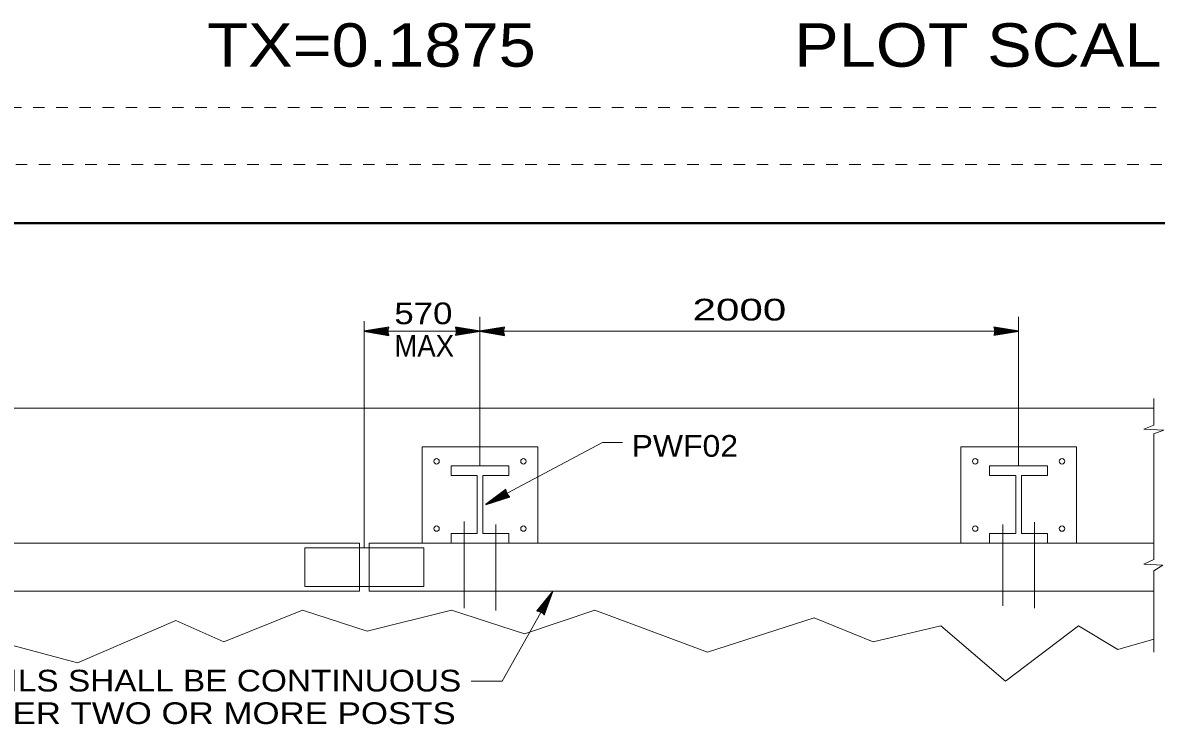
# Model space of a CAD drawing. Extents: x 1363.2 to 1395.5, y -905.5 to -882.8.
# Drawn here: x 1374.91 to 1384.7, y -888.83 to -882.77 of the extents above; entities that cross this region are included whole.
import ezdxf
from ezdxf.enums import TextEntityAlignment as Align

# ---------------------------------------------------------------- set-up
doc = ezdxf.new("R2010")
doc.units = 0
doc.header["$LTSCALE"] = 0.075
doc.linetypes.add('DOTTED', pattern=[1.5, 0.3, -1.2])
for name, color, linetype, lineweight in [('1', 7, 'Continuous', 13), ('2', 7, 'Continuous', 13), ('4', 7, 'Continuous', 13), ('5', 7, 'Continuous', 13), ('6', 7, 'Continuous', 13), ('61', 7, 'DOTTED', 13), ('62', 7, 'DOTTED', 13), ('63', 7, 'Continuous', 40)]:
    doc.layers.add(name, color=color, linetype=linetype, lineweight=lineweight)
doc.layers.add('8', color=7, linetype='Continuous')
doc.layers.add('9', color=7, linetype='Continuous')

msp = doc.modelspace()

# ---------------------------------------------------------------- linework, layer by layer
at = {"layer": '1'}
for p, q in [((1384.67883, -886.24733), (1384.67883, -886.016)), ((1384.67883, -887.408), (1384.67883, -886.32042)), ((1384.67883, -888.2075), (1384.67883, -887.50542))]:
    msp.add_line(p, q, dxfattribs=at)
for points in [[(1384.67883, -886.24733), (1384.59417, -886.27983), (1384.76767, -886.28792), (1384.67883, -886.32042)], [(1384.67883, -887.408), (1384.59417, -887.44858), (1384.759, -887.45675), (1384.67883, -887.50542)], [(1373.04142, -888.09417), (1373.82917, -888.32142), (1374.7035, -888.11692), (1375.38358, -888.29867), (1376.23367, -887.93508), (1376.64658, -888.11692), (1377.32667, -887.84417), (1377.88533, -888.026), (1378.61392, -887.84417), (1379.24542, -888.04867), (1379.85267, -887.84417), (1380.82417, -888.20775), (1381.74717, -887.91233), (1382.25717, -888.11692), (1382.84008, -887.9805), (1383.39875, -888.45775), (1384.03025, -887.9805), (1384.37025, -888.18508), (1384.67883, -888.09417)]]:
    msp.add_lwpolyline(points, dxfattribs=at)
at = {"layer": '2'}
for p, q in [((1373.04142, -886.09833), (1384.67883, -886.09833)), ((1379.36017, -887.265), (1379.36017, -886.43333)), ((1384.01217, -887.265), (1384.01217, -886.43333)), ((1378.61017, -886.59833), (1379.11017, -886.59833)), ((1378.61017, -886.68167), (1378.61017, -886.59833)), ((1379.11017, -886.68167), (1379.11017, -886.59833)), ((1383.26217, -886.59833), (1383.76217, -886.59833)), ((1383.26217, -886.68167), (1383.26217, -886.59833)), ((1383.76217, -886.68167), (1383.76217, -886.59833)), ((1378.61017, -886.68167), (1378.83517, -886.68167)), ((1378.83517, -887.18167), (1378.83517, -886.68167)), ((1378.88517, -887.18167), (1378.88517, -886.68167)), ((1378.88517, -886.68167), (1379.11017, -886.68167)), ((1383.26217, -886.68167), (1383.48717, -886.68167)), ((1383.48717, -887.18167), (1383.48717, -886.68167)), ((1383.53717, -887.18167), (1383.53717, -886.68167)), ((1383.53717, -886.68167), (1383.76217, -886.68167)), ((1378.61017, -887.18167), (1378.83517, -887.18167)), ((1378.61017, -887.265), (1378.61017, -887.18167)), ((1378.88517, -887.18167), (1379.11017, -887.18167)), ((1379.11017, -887.265), (1379.11017, -887.18167)), ((1383.26217, -887.18167), (1383.48717, -887.18167)), ((1383.26217, -887.265), (1383.26217, -887.18167)), ((1383.53717, -887.18167), (1383.76217, -887.18167)), ((1383.76217, -887.265), (1383.76217, -887.18167)), ((1373.04142, -887.265), (1377.8185, -887.265)), ((1377.8185, -887.68167), (1377.8185, -887.265)), ((1377.90183, -887.68167), (1377.90183, -887.265)), ((1377.90183, -887.265), (1384.67883, -887.265)), ((1377.8185, -887.30667), (1377.90183, -887.30667)), ((1373.04142, -887.68167), (1377.8185, -887.68167)), ((1377.8185, -887.64), (1377.90183, -887.64)), ((1377.90183, -887.68167), (1384.67883, -887.68167))]:
    msp.add_line(p, q, dxfattribs=at)
for points in [[(1378.36017, -887.265), (1378.36017, -886.43333), (1379.36017, -886.43333)], [(1383.01217, -887.265), (1383.01217, -886.43333), (1384.01217, -886.43333)]]:
    msp.add_lwpolyline(points, dxfattribs=at)
for centre in [(1378.48517, -886.55833), (1379.23517, -886.55833), (1383.13717, -886.55833), (1383.88717, -886.55833), (1378.48517, -887.14), (1379.23517, -887.14), (1383.13717, -887.14), (1383.88717, -887.14)]:
    msp.add_circle(centre, 0.02336, dxfattribs=at)
at = {"layer": '4'}
msp.add_line((1377.86017, -887.30667), (1377.86017, -885.34825), dxfattribs=at)
at = {"layer": '4', "lineweight": 25}
for points in [[(1378.07317, -885.47125), (1378.07167, -885.46675), (1378.07017, -885.46225), (1378.06867, -885.45775), (1378.06717, -885.45325), (1378.06717, -885.44875), (1378.06717, -885.44725), (1378.06717, -885.44425), (1378.06567, -885.44125), (1378.06567, -885.43825), (1378.06567, -885.43525), (1378.06567, -885.43075), (1378.06717, -885.42475), (1378.06717, -885.42175), (1378.06717, -885.41575), (1378.07017, -885.40975), (1378.07167, -885.40525), (1378.07167, -885.40225), (1378.07317, -885.40075), (1377.86017, -885.43525), (1378.07317, -885.47125), (1378.06117, -885.46225), (1378.05967, -885.40975), (1377.89917, -885.43525), (1378.06117, -885.46225), (1378.05217, -885.45325), (1378.04917, -885.42025), (1377.93667, -885.43525), (1378.05217, -885.45325), (1378.04317, -885.44575), (1378.03867, -885.42625), (1377.97417, -885.43525), (1378.04317, -885.44575), (1378.03567, -885.43825), (1378.03267, -885.43075), (1378.00717, -885.43525), (1378.03567, -885.43825)], [(1378.64717, -885.39925), (1378.64867, -885.40375), (1378.65017, -885.40825), (1378.65167, -885.41275), (1378.65317, -885.41725), (1378.65317, -885.42175), (1378.65317, -885.42325), (1378.65317, -885.42625), (1378.65467, -885.42925), (1378.65467, -885.43225), (1378.65467, -885.43525), (1378.65467, -885.43975), (1378.65317, -885.44575), (1378.65317, -885.44875), (1378.65317, -885.45475), (1378.65017, -885.46075), (1378.64867, -885.46525), (1378.64867, -885.46825), (1378.64717, -885.46975), (1378.86017, -885.43525), (1378.64717, -885.39925), (1378.65917, -885.40825), (1378.66067, -885.46075), (1378.82117, -885.43525), (1378.65917, -885.40825), (1378.66817, -885.41725), (1378.67117, -885.45025), (1378.78367, -885.43525), (1378.66817, -885.41725), (1378.67717, -885.42475), (1378.68167, -885.44425), (1378.74617, -885.43525), (1378.67717, -885.42475), (1378.68467, -885.43225), (1378.68767, -885.43975), (1378.71317, -885.43525), (1378.68467, -885.43225)], [(1379.07317, -885.47125), (1379.07167, -885.46675), (1379.07017, -885.46225), (1379.06867, -885.45775), (1379.06717, -885.45325), (1379.06717, -885.44875), (1379.06717, -885.44725), (1379.06717, -885.44425), (1379.06567, -885.44125), (1379.06567, -885.43825), (1379.06567, -885.43525), (1379.06567, -885.43075), (1379.06717, -885.42475), (1379.06717, -885.42175), (1379.06717, -885.41575), (1379.07017, -885.40975), (1379.07167, -885.40525), (1379.07167, -885.40225), (1379.07317, -885.40075), (1378.86017, -885.43525), (1379.07317, -885.47125), (1379.06117, -885.46225), (1379.05967, -885.40975), (1378.89917, -885.43525), (1379.06117, -885.46225), (1379.05217, -885.45325), (1379.04917, -885.42025), (1378.93667, -885.43525), (1379.05217, -885.45325), (1379.04317, -885.44575), (1379.03867, -885.42625), (1378.97417, -885.43525), (1379.04317, -885.44575), (1379.03567, -885.43825), (1379.03267, -885.43075), (1379.00717, -885.43525), (1379.03567, -885.43825)], [(1383.29925, -885.39925), (1383.30075, -885.40375), (1383.30225, -885.40825), (1383.30375, -885.41275), (1383.30525, -885.41725), (1383.30525, -885.42175), (1383.30525, -885.42325), (1383.30525, -885.42625), (1383.30675, -885.42925), (1383.30675, -885.43225), (1383.30675, -885.43525), (1383.30675, -885.43975), (1383.30525, -885.44575), (1383.30525, -885.44875), (1383.30525, -885.45475), (1383.30225, -885.46075), (1383.30075, -885.46525), (1383.30075, -885.46825), (1383.29925, -885.46975), (1383.51225, -885.43525), (1383.29925, -885.39925), (1383.31125, -885.40825), (1383.31275, -885.46075), (1383.47325, -885.43525), (1383.31125, -885.40825), (1383.32025, -885.41725), (1383.32325, -885.45025), (1383.43575, -885.43525), (1383.32025, -885.41725), (1383.32925, -885.42475), (1383.33375, -885.44425), (1383.39825, -885.43525), (1383.32925, -885.42475), (1383.33675, -885.43225), (1383.33975, -885.43975), (1383.36525, -885.43525), (1383.33675, -885.43225)], [(1379.11667, -886.86467), (1379.11325, -886.86142), (1379.10983, -886.85817), (1379.10633, -886.85483), (1379.10292, -886.85158), (1379.10083, -886.84767), (1379.10008, -886.84633), (1379.09867, -886.84367), (1379.096, -886.84175), (1379.09458, -886.83908), (1379.09317, -886.83642), (1379.091, -886.83242), (1379.0895, -886.82642), (1379.08808, -886.82383), (1379.08533, -886.8185), (1379.08517, -886.81183), (1379.08433, -886.80708), (1379.08292, -886.8045), (1379.08358, -886.80242), (1378.91175, -886.933), (1379.11667, -886.86467), (1379.10183, -886.86233), (1379.07583, -886.81675), (1378.94617, -886.91467), (1379.10183, -886.86233), (1379.08967, -886.85867), (1379.0715, -886.83092), (1378.97925, -886.89708), (1379.08967, -886.85867), (1379.07825, -886.85625), (1379.06508, -886.84117), (1379.01242, -886.87942), (1379.07825, -886.85625), (1379.06808, -886.85317), (1379.06192, -886.848), (1379.0415, -886.86392), (1379.06808, -886.85317)], [(1379.35242, -887.84958), (1379.35708, -887.8505), (1379.36175, -887.85142), (1379.36642, -887.85225), (1379.37108, -887.85317), (1379.375, -887.85542), (1379.37625, -887.85617), (1379.37892, -887.85758), (1379.38225, -887.85775), (1379.38483, -887.85925), (1379.3875, -887.86075), (1379.39142, -887.86292), (1379.39592, -887.86717), (1379.3985, -887.86867), (1379.40375, -887.87158), (1379.4075, -887.87717), (1379.41067, -887.88067), (1379.41325, -887.88217), (1379.41383, -887.88417), (1379.48833, -887.68167), (1379.35242, -887.84958), (1379.36617, -887.84358), (1379.41267, -887.868), (1379.46917, -887.71567), (1379.36617, -887.84358), (1379.37842, -887.84008), (1379.40867, -887.85367), (1379.45075, -887.74833), (1379.37842, -887.84008), (1379.38933, -887.83592), (1379.40858, -887.84158), (1379.43242, -887.781), (1379.38933, -887.83592), (1379.39958, -887.83308), (1379.40758, -887.83417), (1379.41617, -887.80975), (1379.39958, -887.83308)]]:
    msp.add_lwpolyline(points, dxfattribs=at)
at = {"layer": '4'}
for points in [[(1377.86017, -885.43525), (1378.86017, -885.43525), (1383.51225, -885.43525)], [(1380.09142, -886.39725), (1379.918, -886.39725), (1378.91175, -886.933)], [(1378.784, -888.45775), (1379.05117, -888.45775), (1379.48833, -887.68167)]]:
    msp.add_lwpolyline(points, dxfattribs=at)
at = {"layer": '5'}
for p, q in [((1377.346, -887.64), (1377.346, -887.30667)), ((1377.8185, -887.30667), (1377.346, -887.30667)), ((1377.90183, -887.30667), (1378.37433, -887.30667)), ((1378.37433, -887.64), (1378.37433, -887.30667)), ((1377.8185, -887.64), (1377.346, -887.64)), ((1377.90183, -887.64), (1378.37433, -887.64))]:
    msp.add_line(p, q, dxfattribs=at)
at = {"layer": '6'}
for p, q in [((1378.86017, -886.59675), (1378.86017, -885.31)), ((1383.51217, -886.59675), (1383.51217, -885.31)), ((1378.72267, -887.07917), (1378.72267, -887.827)), ((1383.64967, -887.08408), (1383.64967, -887.827)), ((1378.99767, -887.10417), (1378.99767, -887.84708)), ((1383.37467, -887.1035), (1383.37467, -887.80692))]:
    msp.add_line(p, q, dxfattribs=at)
at = {"layer": '61'}
msp.add_line((1385.75, -883.995), (1370.85, -883.995), dxfattribs=at)
at = {"layer": '62'}
msp.add_line((1370, -883.5), (1387, -883.5), dxfattribs=at)
at = {"layer": '63'}
msp.add_line((1371.70833, -884.5), (1385.70833, -884.5), dxfattribs=at)

# ---------------------------------------------------------------- texts
at = {"layer": '8'}
for s, width, p in [('570', 1.2, (1378.12025, -885.37375)), ('2000 ', 1.45, (1380.6965, -885.34167)), ('MAX', 0.95, (1378.12025, -885.65492)), ('PWF02', 1.1, (1380.1695, -886.519)), ('RAILS SHALL BE CONTINUOUS', 1.15, (1374.38775, -888.54733)), ('OVER TWO OR MORE POSTS', 1.2, (1374.38775, -888.8285))]:
    msp.add_text(s, height=0.1875, dxfattribs=dict(at, width=width)).set_placement(p)
at = {"layer": '9', "width": 1.15}
for s, p in [('TX=0.1875', (1377.92333, -883.14883)), ('PLOT SCALE=2', (1383.68129, -883.14883))]:
    msp.add_text(s, height=0.375, dxfattribs=at).set_placement(p, align=Align.CENTER)

doc.saveas('drawing.dxf')
